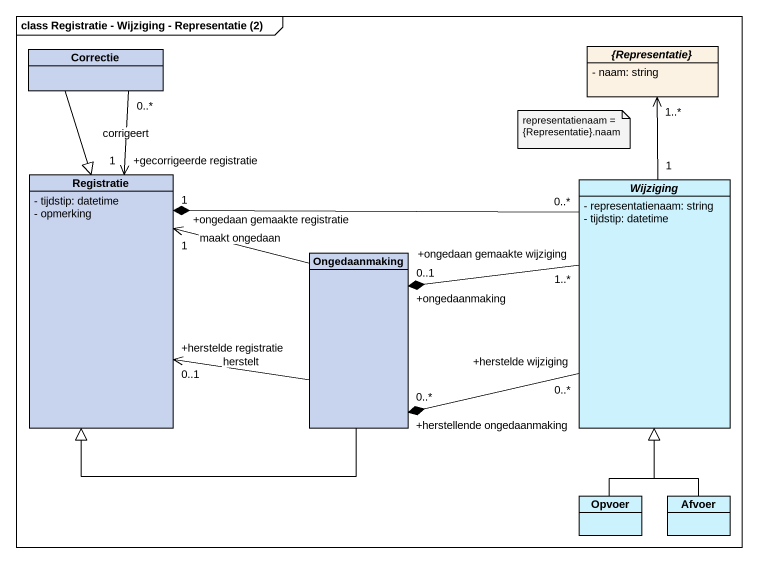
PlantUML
@startuml
mainframe class Registratie - Wijziging - Representatie (2)
hide circle
hide empty members
skinparam classAttributeIconSize 0
class Correctie #C8D3EE
abstract class "{Representatie}" as Representatie #FCF2E3 {
  - naam: string
}
class Registratie #C8D3EE {
  - tijdstip: datetime
  - opmerking
}
abstract class Wijziging #CCF2FE {
  - representatienaam: string
  - tijdstip: datetime
}
class Ongedaanmaking #C8D3EE
class Opvoer #CCF2FE
class Afvoer #CCF2FE
Correctie --|> Registratie
Correctie "0..*" --> "+gecorrigeerde registratie\n1" Registratie : corrigeert
Wijziging "1" -up-> "1..*" Representatie
Wijziging "0..*" -left-* "1" Registratie
Wijziging "+ongedaan gemaakte wijziging\n1..*" -left-* "+ongedaanmaking\n0..1" Ongedaanmaking
Wijziging "+herstelde wijziging\n0..*" -left-* "+herstellende ongedaanmaking\n0..*" Ongedaanmaking
Ongedaanmaking -left-|> Registratie
Ongedaanmaking -left-> "+ongedaan gemaakte registratie\n1" Registratie : maakt ongedaan
Ongedaanmaking -left-> "+herstelde registratie\n0..1" Registratie : herstelt
Opvoer -up-|> Wijziging
Afvoer -up-|> Wijziging
note as N1
  representatienaam = {Representatie}.naam
end note
@enduml
